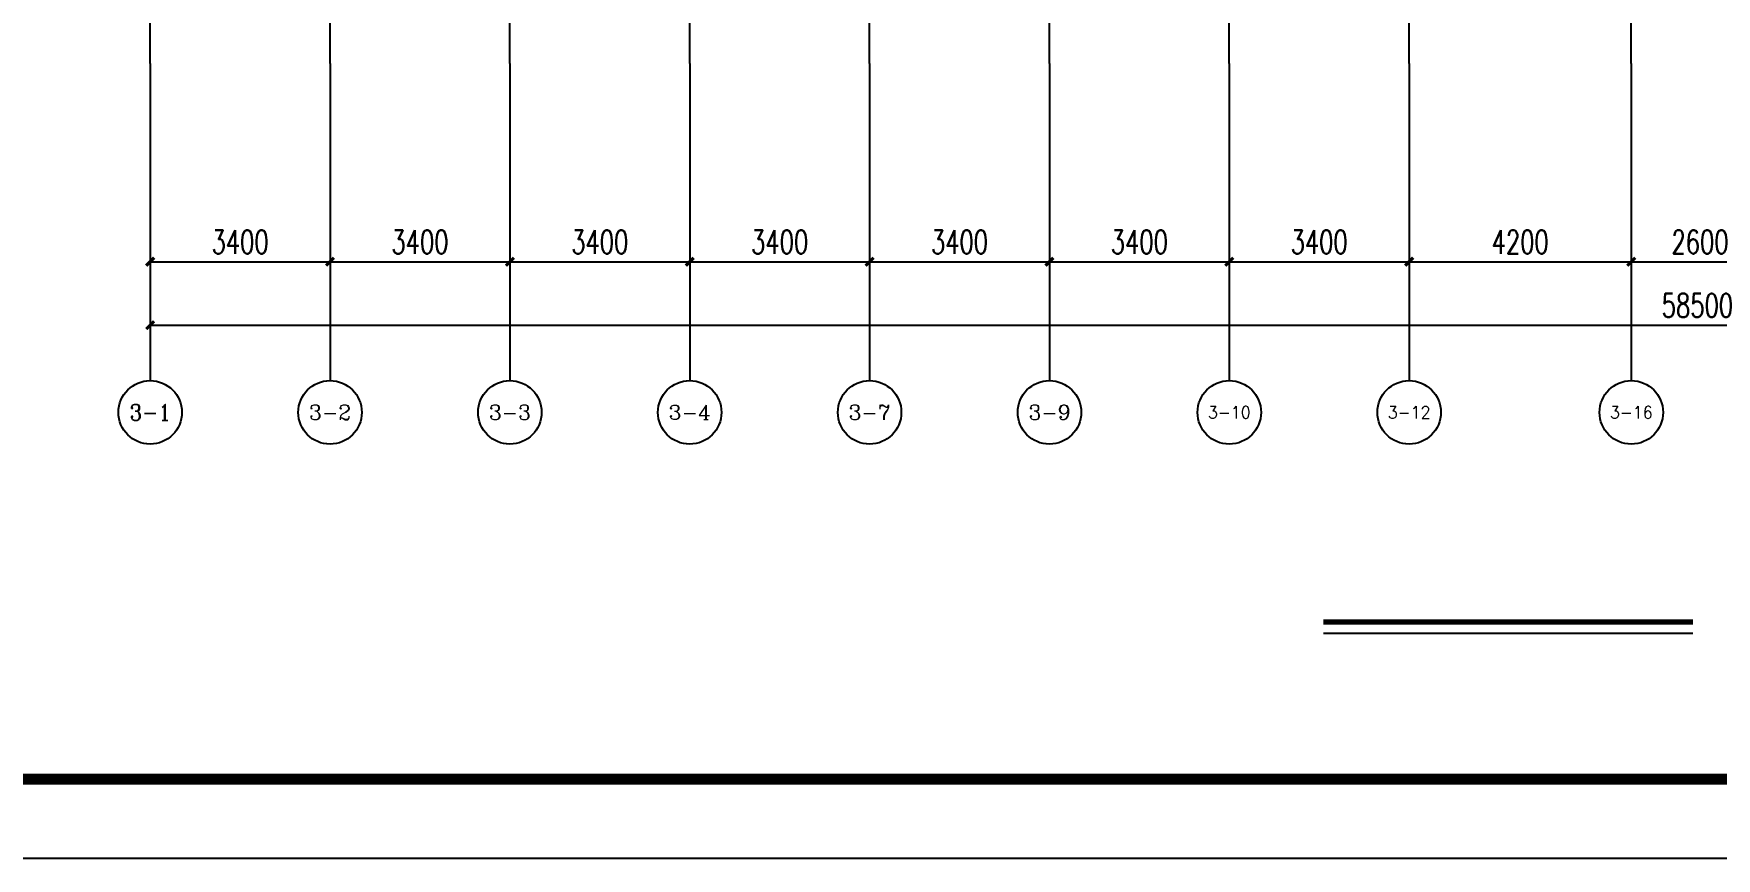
# Model space of a CAD drawing. Extents: x -59851 to 653804, y -249523 to 437614.
# Drawn here: x 177854 to 209665, y 348488 to 364088 of the extents above; entities that cross this region are included whole.
import ezdxf
from ezdxf.enums import TextEntityAlignment as Align

# ---------------------------------------------------------------- set-up
doc = ezdxf.new("R2010")
doc.units = 0
doc.header["$LTSCALE"] = 1000
doc.header["$MEASUREMENT"] = 0
for name, color, linetype in [('AXIS', 3, 'Continuous'), ('AXIS_TEXT', 7, 'Continuous'), ('DIM_SYMB', 3, 'Continuous'), ('DOTE', 16, 'Continuous'), ('LABEL_FIXBOX_PM', 7, 'Continuous'), ('LABEL_TXT_PM', 1, 'Continuous')]:
    doc.layers.add(name, color=color, linetype=linetype)
doc.styles.add('_TCH_AXIS', font='COMPLEX', dxfattribs={"bigfont": 'GBCBIG'})
doc.styles.add('_TCH_DIM_T3', font='SIMPLEX.shx', dxfattribs={"width": 0.705882, "bigfont": 'GBCBIG.shx'})
doc.styles.add('COMPLEX', font='COMPLEX')
doc.styles.add('LABEL_TXT_PM', font='pm_njadri_romans1.shx', dxfattribs={"width": 0.7, "bigfont": 'pm_njadri_hztxt.shx'})
doc.dimstyles.new('_TCH_ARCH&&150', dxfattribs={"dimtxt": 446.25, "dimasz": 150, "dimexe": 375, "dimexo": 450, "dimgap": 150, "dimtad": 1, "dimdec": 0, "dimzin": 0, "dimdsep": 46, "dimtxsty": '_TCH_DIM_T3', "dimblk": 'ARCHTICK', "dimcen": 0.09, "dimclrt": 7, "dimazin": 2, "dimtfac": 1, "dimtdec": 0, "dimtix": 1, "dimtmove": 2, "dimatfit": 3, "dimfxl": 0, "dimtolj": 1, "dimtzin": 0, "dimarcsym": 0})

# ---------------------------------------------------------------- blocks, each defined once
blk = doc.blocks.new('PMSheet_A1_20150113_5-3892016032414355901')
at = {"layer": 'LABEL_FIXBOX_PM'}
blk.add_lwpolyline([(0, 594), (841, 594), (841, 0), (0, 0)], close=True, dxfattribs=at)
at = {"layer": 'LABEL_FIXBOX_PM', "const_width": 1.4}
blk.add_lwpolyline([(831, 584), (25, 584), (25, 10), (831, 10)], close=True, dxfattribs=at)
at = {"layer": 'LABEL_TXT_PM', "style": 'LABEL_TXT_PM'}
for tag, height, width, p in [('修改图应说明理由', 4.5, 0.7, (788.35, 468.8)), ('出图章签名', 4.5, 0.7, (759.46, 338.09)), ('建设单位_U01', 4.5, 0.7, (800.9, 212.14)), ('建设单位', 4.5, 0.7, (800.9, 210.2)), ('建设单位_D01', 4.5, 0.7, (800.9, 207.4)), ('项目名称_U01', 4.5, 0.7, (800.9, 200.42)), ('项目名称', 4.5, 0.7, (800.9, 198.19)), ('项目名称_D01', 4.5, 0.7, (800.9, 195.3)), ('设计编号', 4.5, 0.6, (780.76, 187.9)), ('分项号', 4.5, 0.6, (820.26, 188)), ('项目经理', 4.5, 0.7, (780.26, 172)), ('项目经理签名', 4.5, 0.7, (810.18, 172.26)), ('审定', 4.5, 0.7, (780.26, 163.9)), ('审定签名', 4.5, 0.7, (810.18, 164.16)), ('审核签名', 4.5, 0.7, (810.18, 156.26)), ('审核', 4.5, 0.7, (780.26, 156)), ('项目负责', 4.5, 0.7, (780.26, 148)), ('项目负责签名', 4.5, 0.7, (810.18, 148.26)), ('专业负责', 4.5, 0.7, (780.26, 140)), ('专业负责签名', 4.5, 0.7, (810.18, 140.26)), ('校对', 4.5, 0.7, (780.26, 131.9)), ('校对签名', 4.5, 0.7, (810.18, 132.16)), ('设计', 4.5, 0.7, (780.26, 124)), ('设计签名', 4.5, 0.7, (810.18, 124.26)), ('绘制签名', 4.5, 0.7, (810.18, 116.16)), ('绘制', 4.5, 0.7, (780.26, 115.9)), ('方案_01', 4.5, 0.7, (780.26, 95.9)), ('方案_01签名', 4.5, 0.7, (810.18, 96.16)), ('方案_02', 4.5, 0.7, (780.26, 87.9)), ('方案_02签名', 4.5, 0.7, (810.18, 88.16)), ('方案_03', 4.5, 0.7, (780.29, 79.9)), ('方案_03签名', 4.5, 0.7, (810.2, 80.16)), ('方案_04', 4.5, 0.7, (780.26, 71.9)), ('方案_04签名', 4.5, 0.7, (810.18, 72.16)), ('图名_U02', 4.5, 0.7, (790.5, 60.2)), ('图名_U01', 4.5, 0.7, (790.5, 54.2)), ('图名', 4.5, 0.7, (790.5, 47.96)), ('图名_D01', 4.5, 0.7, (790.5, 42.4)), ('图名_D02', 4.5, 0.7, (790.5, 37)), ('图号', 3.5, 0.7, (760.97, 20.95)), ('图档号', 3.5, 0.7, (781.1, 20.95)), ('日期', 3.5, 0.7, (801.07, 20.95)), ('版本号', 3.5, 0.7, (820.27, 20.95))]:
    blk.add_attdef(tag, text='', height=height, dxfattribs=dict(at, width=width)).set_placement(p, align=Align.CENTER)
blk = doc.blocks.new('_ArchTick')
at = {"color": 0, "linetype": 'ByBlock', "const_width": 0.4}
blk.add_lwpolyline([(-0.5, -0.5), (0.5, 0.5)], dxfattribs=at)
blk = doc.blocks.new('*D4374')
at = {"layer": 'AXIS', "color": 0, "lineweight": -2, "transparency": 16777216}
for p, q in [((180057, 363074), (180057, 359399)), ((183457, 363074), (183457, 359399)), ((180057, 359774), (183457, 359774))]:
    blk.add_line(p, q, dxfattribs=at)
at = {"layer": 'Defpoints', "color": 0, "transparency": 16777216}
for p in [(180057, 363524), (183457, 363524), (183457, 359774)]:
    blk.add_point(p, dxfattribs=at)
at = {"layer": 'AXIS', "color": 0, "lineweight": -2, "transparency": 16777216, "xscale": 150, "yscale": 150, "zscale": 150, "rotation": 180}
blk.add_blockref('_ArchTick', (180057, 359774), dxfattribs=at)
at = {"layer": 'AXIS', "color": 0, "lineweight": -2, "transparency": 16777216, "xscale": 150, "yscale": 150, "zscale": 150}
blk.add_blockref('_ArchTick', (183457, 359774), dxfattribs=at)
at = {"layer": 'AXIS', "color": 7, "transparency": 16777216, "insert": (181757, 360147), "char_height": 446.2, "attachment_point": 5, "style": '_TCH_DIM_T3'}
blk.add_mtext('\\A1;3400', dxfattribs=at)
blk = doc.blocks.new('*D4375')
at = {"layer": 'AXIS', "color": 0, "lineweight": -2, "transparency": 16777216}
for p, q in [((183457, 363074), (183457, 359399)), ((186857, 363074), (186857, 359399)), ((183457, 359774), (186857, 359774))]:
    blk.add_line(p, q, dxfattribs=at)
at = {"layer": 'Defpoints', "color": 0, "transparency": 16777216}
for p in [(183457, 363524), (186857, 363524), (186857, 359774)]:
    blk.add_point(p, dxfattribs=at)
at = {"layer": 'AXIS', "color": 0, "lineweight": -2, "transparency": 16777216, "xscale": 150, "yscale": 150, "zscale": 150, "rotation": 180}
blk.add_blockref('_ArchTick', (183457, 359774), dxfattribs=at)
at = {"layer": 'AXIS', "color": 0, "lineweight": -2, "transparency": 16777216, "xscale": 150, "yscale": 150, "zscale": 150}
blk.add_blockref('_ArchTick', (186857, 359774), dxfattribs=at)
at = {"layer": 'AXIS', "color": 7, "transparency": 16777216, "insert": (185157, 360147), "char_height": 446.2, "attachment_point": 5, "style": '_TCH_DIM_T3'}
blk.add_mtext('\\A1;3400', dxfattribs=at)
blk = doc.blocks.new('*D4376')
at = {"layer": 'AXIS', "color": 0, "lineweight": -2, "transparency": 16777216}
for p, q in [((186857, 363074), (186857, 359399)), ((190257, 363074), (190257, 359399)), ((186857, 359774), (190257, 359774))]:
    blk.add_line(p, q, dxfattribs=at)
at = {"layer": 'Defpoints', "color": 0, "transparency": 16777216}
for p in [(186857, 363524), (190257, 363524), (190257, 359774)]:
    blk.add_point(p, dxfattribs=at)
at = {"layer": 'AXIS', "color": 0, "lineweight": -2, "transparency": 16777216, "xscale": 150, "yscale": 150, "zscale": 150, "rotation": 180}
blk.add_blockref('_ArchTick', (186857, 359774), dxfattribs=at)
at = {"layer": 'AXIS', "color": 0, "lineweight": -2, "transparency": 16777216, "xscale": 150, "yscale": 150, "zscale": 150}
blk.add_blockref('_ArchTick', (190257, 359774), dxfattribs=at)
at = {"layer": 'AXIS', "color": 7, "transparency": 16777216, "insert": (188557, 360147), "char_height": 446.2, "attachment_point": 5, "style": '_TCH_DIM_T3'}
blk.add_mtext('\\A1;3400', dxfattribs=at)
blk = doc.blocks.new('*D4377')
at = {"layer": 'AXIS', "color": 0, "lineweight": -2, "transparency": 16777216}
for p, q in [((190257, 363074), (190257, 359399)), ((193657, 363074), (193657, 359399)), ((190257, 359774), (193657, 359774))]:
    blk.add_line(p, q, dxfattribs=at)
at = {"layer": 'Defpoints', "color": 0, "transparency": 16777216}
for p in [(190257, 363524), (193657, 363524), (193657, 359774)]:
    blk.add_point(p, dxfattribs=at)
at = {"layer": 'AXIS', "color": 0, "lineweight": -2, "transparency": 16777216, "xscale": 150, "yscale": 150, "zscale": 150, "rotation": 180}
blk.add_blockref('_ArchTick', (190257, 359774), dxfattribs=at)
at = {"layer": 'AXIS', "color": 0, "lineweight": -2, "transparency": 16777216, "xscale": 150, "yscale": 150, "zscale": 150}
blk.add_blockref('_ArchTick', (193657, 359774), dxfattribs=at)
at = {"layer": 'AXIS', "color": 7, "transparency": 16777216, "insert": (191957, 360147), "char_height": 446.2, "attachment_point": 5, "style": '_TCH_DIM_T3'}
blk.add_mtext('\\A1;3400', dxfattribs=at)
blk = doc.blocks.new('*D4378')
at = {"layer": 'AXIS', "color": 0, "lineweight": -2, "transparency": 16777216}
for p, q in [((193657, 363074), (193657, 359399)), ((197057, 363074), (197057, 359399)), ((193657, 359774), (197057, 359774))]:
    blk.add_line(p, q, dxfattribs=at)
at = {"layer": 'Defpoints', "color": 0, "transparency": 16777216}
for p in [(193657, 363524), (197057, 363524), (197057, 359774)]:
    blk.add_point(p, dxfattribs=at)
at = {"layer": 'AXIS', "color": 0, "lineweight": -2, "transparency": 16777216, "xscale": 150, "yscale": 150, "zscale": 150, "rotation": 180}
blk.add_blockref('_ArchTick', (193657, 359774), dxfattribs=at)
at = {"layer": 'AXIS', "color": 0, "lineweight": -2, "transparency": 16777216, "xscale": 150, "yscale": 150, "zscale": 150}
blk.add_blockref('_ArchTick', (197057, 359774), dxfattribs=at)
at = {"layer": 'AXIS', "color": 7, "transparency": 16777216, "insert": (195357, 360147), "char_height": 446.2, "attachment_point": 5, "style": '_TCH_DIM_T3'}
blk.add_mtext('\\A1;3400', dxfattribs=at)
blk = doc.blocks.new('*D4379')
at = {"layer": 'AXIS', "color": 0, "lineweight": -2, "transparency": 16777216}
for p, q in [((197057, 363074), (197057, 359399)), ((200457, 363074), (200457, 359399)), ((197057, 359774), (200457, 359774))]:
    blk.add_line(p, q, dxfattribs=at)
at = {"layer": 'Defpoints', "color": 0, "transparency": 16777216}
for p in [(197057, 363524), (200457, 363524), (200457, 359774)]:
    blk.add_point(p, dxfattribs=at)
at = {"layer": 'AXIS', "color": 0, "lineweight": -2, "transparency": 16777216, "xscale": 150, "yscale": 150, "zscale": 150, "rotation": 180}
blk.add_blockref('_ArchTick', (197057, 359774), dxfattribs=at)
at = {"layer": 'AXIS', "color": 0, "lineweight": -2, "transparency": 16777216, "xscale": 150, "yscale": 150, "zscale": 150}
blk.add_blockref('_ArchTick', (200457, 359774), dxfattribs=at)
at = {"layer": 'AXIS', "color": 7, "transparency": 16777216, "insert": (198757, 360147), "char_height": 446.2, "attachment_point": 5, "style": '_TCH_DIM_T3'}
blk.add_mtext('\\A1;3400', dxfattribs=at)
blk = doc.blocks.new('*D4380')
at = {"layer": 'AXIS', "color": 0, "lineweight": -2, "transparency": 16777216}
for p, q in [((200457, 363074), (200457, 359399)), ((203857, 363074), (203857, 359399)), ((200457, 359774), (203857, 359774))]:
    blk.add_line(p, q, dxfattribs=at)
at = {"layer": 'Defpoints', "color": 0, "transparency": 16777216}
for p in [(200457, 363524), (203857, 363524), (203857, 359774)]:
    blk.add_point(p, dxfattribs=at)
at = {"layer": 'AXIS', "color": 0, "lineweight": -2, "transparency": 16777216, "xscale": 150, "yscale": 150, "zscale": 150, "rotation": 180}
blk.add_blockref('_ArchTick', (200457, 359774), dxfattribs=at)
at = {"layer": 'AXIS', "color": 0, "lineweight": -2, "transparency": 16777216, "xscale": 150, "yscale": 150, "zscale": 150}
blk.add_blockref('_ArchTick', (203857, 359774), dxfattribs=at)
at = {"layer": 'AXIS', "color": 7, "transparency": 16777216, "insert": (202157, 360147), "char_height": 446.2, "attachment_point": 5, "style": '_TCH_DIM_T3'}
blk.add_mtext('\\A1;3400', dxfattribs=at)
blk = doc.blocks.new('*D4381')
at = {"layer": 'AXIS', "color": 0, "lineweight": -2, "transparency": 16777216}
for p, q in [((203857, 363074), (203857, 359399)), ((208057, 363074), (208057, 359399)), ((203857, 359774), (208057, 359774))]:
    blk.add_line(p, q, dxfattribs=at)
at = {"layer": 'Defpoints', "color": 0, "transparency": 16777216}
for p in [(203857, 363524), (208057, 363524), (208057, 359774)]:
    blk.add_point(p, dxfattribs=at)
at = {"layer": 'AXIS', "color": 0, "lineweight": -2, "transparency": 16777216, "xscale": 150, "yscale": 150, "zscale": 150, "rotation": 180}
blk.add_blockref('_ArchTick', (203857, 359774), dxfattribs=at)
at = {"layer": 'AXIS', "color": 0, "lineweight": -2, "transparency": 16777216, "xscale": 150, "yscale": 150, "zscale": 150}
blk.add_blockref('_ArchTick', (208057, 359774), dxfattribs=at)
at = {"layer": 'AXIS', "color": 7, "transparency": 16777216, "insert": (205957, 360147), "char_height": 446.2, "attachment_point": 5, "style": '_TCH_DIM_T3'}
blk.add_mtext('\\A1;4200', dxfattribs=at)
blk = doc.blocks.new('*D4382')
at = {"layer": 'AXIS', "color": 0, "lineweight": -2, "transparency": 16777216}
for p, q in [((208057, 363074), (208057, 359399)), ((210657, 363074), (210657, 359399)), ((208057, 359774), (210657, 359774))]:
    blk.add_line(p, q, dxfattribs=at)
at = {"layer": 'Defpoints', "color": 0, "transparency": 16777216}
for p in [(208057, 363524), (210657, 363524), (210657, 359774)]:
    blk.add_point(p, dxfattribs=at)
at = {"layer": 'AXIS', "color": 0, "lineweight": -2, "transparency": 16777216, "xscale": 150, "yscale": 150, "zscale": 150, "rotation": 180}
blk.add_blockref('_ArchTick', (208057, 359774), dxfattribs=at)
at = {"layer": 'AXIS', "color": 0, "lineweight": -2, "transparency": 16777216, "xscale": 150, "yscale": 150, "zscale": 150}
blk.add_blockref('_ArchTick', (210657, 359774), dxfattribs=at)
at = {"layer": 'AXIS', "color": 7, "transparency": 16777216, "insert": (209357, 360147), "char_height": 446.2, "attachment_point": 5, "style": '_TCH_DIM_T3'}
blk.add_mtext('\\A1;2600', dxfattribs=at)
blk = doc.blocks.new('*D4391')
at = {"layer": 'AXIS', "color": 0, "lineweight": -2, "transparency": 16777216}
for p, q in [((180057, 363074), (180057, 358199)), ((238557, 363074), (238557, 358199)), ((180057, 358574), (238557, 358574))]:
    blk.add_line(p, q, dxfattribs=at)
at = {"layer": 'Defpoints', "color": 0, "transparency": 16777216}
for p in [(180057, 363524), (238557, 363524), (238557, 358574)]:
    blk.add_point(p, dxfattribs=at)
at = {"layer": 'AXIS', "color": 0, "lineweight": -2, "transparency": 16777216, "xscale": 150, "yscale": 150, "zscale": 150, "rotation": 180}
blk.add_blockref('_ArchTick', (180057, 358574), dxfattribs=at)
at = {"layer": 'AXIS', "color": 0, "lineweight": -2, "transparency": 16777216, "xscale": 150, "yscale": 150, "zscale": 150}
blk.add_blockref('_ArchTick', (238557, 358574), dxfattribs=at)
at = {"layer": 'AXIS', "color": 7, "transparency": 16777216, "insert": (209307, 358947), "char_height": 446.2, "attachment_point": 5, "style": '_TCH_DIM_T3'}
blk.add_mtext('\\A1;58500', dxfattribs=at)
blk = doc.blocks.new('_AXISO')
blk.add_circle((0, 0), 0.5)
at = {"layer": 'AXIS_TEXT', "style": 'COMPLEX', "width": 1.041667}
blk.add_attdef('A', text='', height=0.56, dxfattribs=at).set_placement((-0.25, -0.28), (0.25, -0.28), align=Align.FIT)

msp = doc.modelspace()

# ---------------------------------------------------------------- linework, layer by layer
at = {"layer": 'AXIS'}
for p, q in [((180057.2, 363523.9), (180057.2, 357523.9)), ((183457.2, 363523.9), (183457.2, 357523.9)), ((186857.2, 363523.9), (186857.2, 357523.9)), ((190257.2, 363523.9), (190257.2, 357523.9)), ((193657.2, 363523.9), (193657.2, 357523.9)), ((197057.2, 363523.9), (197057.2, 357523.9)), ((200457.2, 363523.9), (200457.2, 357523.9)), ((203857.2, 363523.9), (203857.2, 357523.9)), ((208057.2, 363523.9), (208057.2, 357523.9))]:
    msp.add_line(p, q, dxfattribs=at)
at = {"layer": 'DIM_SYMB', "const_width": 105}
msp.add_lwpolyline([(202235.7, 352958.2), (209220.8, 352958.2)], dxfattribs=at)
at = {"layer": 'DIM_SYMB'}
msp.add_lwpolyline([(202235.7, 352748.2), (209220.8, 352748.2)], dxfattribs=at)
at = {"layer": 'DOTE'}
for p, q in [((180057.2, 363523.9), (180057.2, 423848.2)), ((183457.2, 363523.9), (183457.2, 423848.2)), ((186857.2, 363523.9), (186857.2, 423848.2)), ((190257.2, 363523.9), (190257.2, 423848.2)), ((193657.2, 363523.9), (193657.2, 423848.2)), ((197057.2, 363523.9), (197057.2, 423848.2)), ((200457.2, 363523.9), (200457.2, 423848.2)), ((203857.2, 363523.9), (203857.2, 423848.2)), ((208057.2, 363523.9), (208057.2, 423848.2))]:
    msp.add_line(p, q, dxfattribs=at)

# ---------------------------------------------------------------- block references
at = {"xscale": 150, "yscale": 150, "zscale": 150}
msp.add_blockref('PMSheet_A1_20150113_5-3892016032414355901', (149177.5, 348488), dxfattribs=at)
at = {"layer": 'AXIS'}
ref = msp.add_blockref('_AXISO', (180057.2, 356923.9), dxfattribs=dict(at, xscale=1200, yscale=1200, zscale=1200))
ref.add_attrib('A', '3-1', dxfattribs={"layer": 'AXIS_TEXT', "height": 304.45, "style": '_TCH_AXIS'}).set_placement((179665.8, 356771.6), (180448.7, 356771.6), align=Align.FIT)
ref = msp.add_blockref('_AXISO', (183457.2, 356923.9), dxfattribs=dict(at, xscale=1200, yscale=1200, zscale=1200))
ref.add_attrib('A', '3-2', dxfattribs={"layer": 'AXIS_TEXT', "height": 281.67, "style": '_TCH_AXIS'}).set_placement((183061.6, 356783), (183852.9, 356783), align=Align.FIT)
ref = msp.add_blockref('_AXISO', (186857.2, 356923.9), dxfattribs=dict(at, xscale=1200, yscale=1200, zscale=1200))
ref.add_attrib('A', '3-3', dxfattribs={"layer": 'AXIS_TEXT', "height": 281.67, "style": '_TCH_AXIS'}).set_placement((186461.6, 356783), (187252.9, 356783), align=Align.FIT)
ref = msp.add_blockref('_AXISO', (190257.2, 356923.9), dxfattribs=dict(at, xscale=1200, yscale=1200, zscale=1200))
ref.add_attrib('A', '3-4', dxfattribs={"layer": 'AXIS_TEXT', "height": 273.43, "style": '_TCH_AXIS'}).set_placement((189860.1, 356787.2), (190654.4, 356787.2), align=Align.FIT)
ref = msp.add_blockref('_AXISO', (193657.2, 356923.9), dxfattribs=dict(at, xscale=1200, yscale=1200, zscale=1200))
ref.add_attrib('A', '3-7', dxfattribs={"layer": 'AXIS_TEXT', "height": 281.67, "style": '_TCH_AXIS'}).set_placement((193261.6, 356783), (194052.9, 356783), align=Align.FIT)
ref = msp.add_blockref('_AXISO', (197057.2, 356923.9), dxfattribs=dict(at, xscale=1200, yscale=1200, zscale=1200))
ref.add_attrib('A', '3-9', dxfattribs={"layer": 'AXIS_TEXT', "height": 281.67, "style": '_TCH_AXIS'}).set_placement((196661.6, 356783), (197452.9, 356783), align=Align.FIT)
ref = msp.add_blockref('_AXISO', (200457.2, 356923.9), dxfattribs=dict(at, xscale=1200, yscale=1200, zscale=1200))
ref.add_attrib('A', '3-10', dxfattribs={"layer": 'AXIS_TEXT', "height": 229.32, "style": '_TCH_AXIS'}).set_placement((200053.2, 356809.2), (200861.3, 356809.2), align=Align.FIT)
ref = msp.add_blockref('_AXISO', (203857.2, 356923.9), dxfattribs=dict(at, xscale=1200, yscale=1200, zscale=1200))
ref.add_attrib('A', '3-12', dxfattribs={"layer": 'AXIS_TEXT', "height": 229.32, "style": '_TCH_AXIS'}).set_placement((203453.2, 356809.2), (204261.3, 356809.2), align=Align.FIT)
ref = msp.add_blockref('_AXISO', (208057.2, 356923.9), dxfattribs=dict(at, xscale=1200, yscale=1200, zscale=1200))
ref.add_attrib('A', '3-16', dxfattribs={"layer": 'AXIS_TEXT', "height": 229.32, "style": '_TCH_AXIS'}).set_placement((207653.2, 356809.2), (208461.3, 356809.2), align=Align.FIT)

# ---------------------------------------------------------------- dimensions: what is measured, and where the dimension line sits
for p1, p2, distance, picture, middle in [((180057.2, 363523.9), (183457.2, 363523.9), -3750, '*D4374', (181757.2, 360147)), ((180057.2, 363523.9), (238557.2, 363523.9), -4950, '*D4391', (209307.2, 358947)), ((183457.2, 363523.9), (186857.2, 363523.9), -3750, '*D4375', (185157.2, 360147)), ((186857.2, 363523.9), (190257.2, 363523.9), -3750, '*D4376', (188557.2, 360147)), ((190257.2, 363523.9), (193657.2, 363523.9), -3750, '*D4377', (191957.2, 360147)), ((193657.2, 363523.9), (197057.2, 363523.9), -3750, '*D4378', (195357.2, 360147)), ((197057.2, 363523.9), (200457.2, 363523.9), -3750, '*D4379', (198757.2, 360147)), ((200457.2, 363523.9), (203857.2, 363523.9), -3750, '*D4380', (202157.2, 360147)), ((203857.2, 363523.9), (208057.2, 363523.9), -3750, '*D4381', (205957.2, 360147)), ((208057.2, 363523.9), (210657.2, 363523.9), -3750, '*D4382', (209357.2, 360147))]:
    dim = msp.add_aligned_dim(p1=p1, p2=p2, distance=distance, dimstyle='_TCH_ARCH&&150', dxfattribs=at)
    dim.commit()
    dim.dimension.update_dxf_attribs({"geometry": picture, "text_midpoint": middle})

doc.saveas('drawing.dxf')
